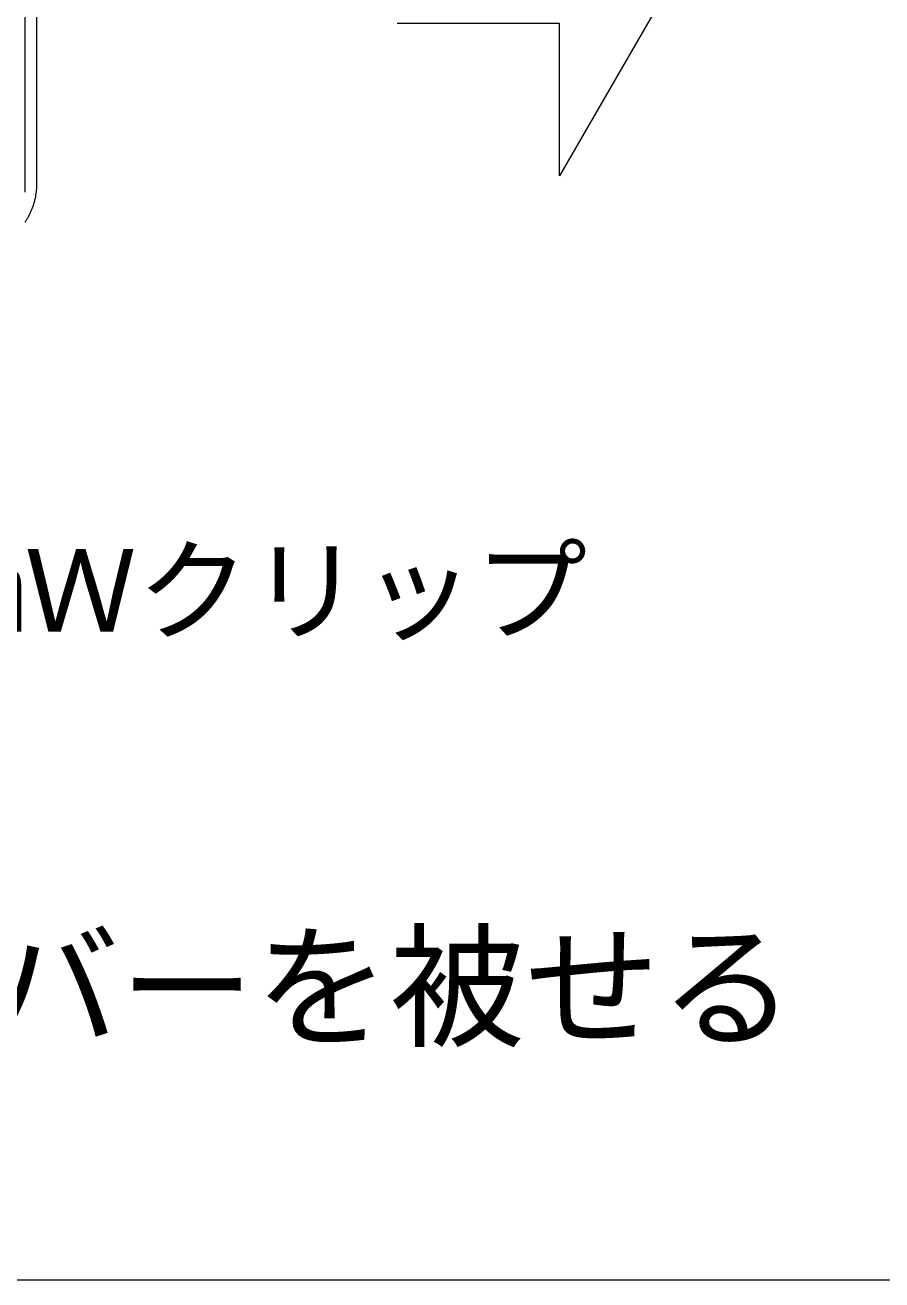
# Model space of a CAD drawing. Units: millimetres on the paper, enlarged 20 times, with parts at other scales. Extents: x -3900 to 3900, y -2693 to 2650.
# Drawn here: x 2340 to 2720, y -284 to 274 of the extents above; entities that cross this region are included whole.
import ezdxf
from ezdxf.enums import TextEntityAlignment as Align

# ---------------------------------------------------------------- set-up
doc = ezdxf.new("R2010")
doc.units = ezdxf.units.MM
doc.header["$LTSCALE"] = 20
for name, color, linetype, lineweight in [('B-2_野縁受け', 3, 'Continuous', 18), ('B-6_文字', 4, 'Continuous', 18), ('F-3_野縁', 3, 'Continuous', 18)]:
    doc.layers.add(name, color=color, linetype=linetype, lineweight=lineweight)
doc.layers.add('B-5_寸法', color=7, linetype='Continuous')
doc.styles.add('ＭＳ ゴシック', font='')
doc.styles.get('ＭＳ ゴシック').set_extended_font_data('MS Gothic')

msp = doc.modelspace()

# ---------------------------------------------------------------- linework, layer by layer
at = {"layer": 'B-2_野縁受け'}
for p, q in [((2339.78, 199.45), (2339.78, 502.12)), ((2344.96, 202.44), (2344.96, 505.11))]:
    msp.add_line(p, q, dxfattribs=at)
for centre, radius, start, end in [((2318.99, 202.57), 25.98, 353.6215, 356.7085), ((2321.13, 202.45), 23.83, 356.7043, 359.9736), ((2313.86, 203.43), 31.18, 342.3399, 345.0729), ((2314.5, 203.26), 30.52, 345.07, 347.8424), ((2315.6, 203.03), 29.39, 347.8394, 350.6821), ((2317.12, 202.78), 27.86, 350.6788, 353.6251), ((2315.91, 202.49), 28.93, 331.22, 334.0933), ((2314.76, 203.04), 30.19, 334.0902, 336.8823), ((2314.01, 203.36), 31.01, 336.8795, 339.6222), ((2313.7, 203.48), 31.35, 339.6194, 342.3426), ((2319.04, 200.64), 25.29, 325.096, 328.2385), ((2317.36, 201.68), 27.27, 328.2347, 331.2234)]:
    msp.add_arc(centre, radius, start, end, dxfattribs=at)
at = {"layer": 'B-6_文字', "color": 7}
msp.add_lwpolyline([(2640.32, 316.11), (2577.21, 206.81), (2577.21, 274.52), (2505.13, 274.52)], dxfattribs=at)
at = {"layer": 'F-3_野縁'}
msp.add_line((40, -284.08), (3807.76, -284.08), dxfattribs=at)

# ---------------------------------------------------------------- texts
at = {"layer": 'B-5_寸法', "style": 'ＭＳ ゴシック'}
msp.add_text('・特殊20mmＷクリップにソエルＷカバーを被せる', height=43.99, dxfattribs=at).set_placement((1362, -188.88), align=Align.BOTTOM_LEFT)
at = {"layer": 'B-6_文字', "style": 'ＭＳ ゴシック'}
msp.add_text('特殊20mmＷクリップ', height=36.66, dxfattribs=at).set_placement((2139.66, -6.95), align=Align.BOTTOM_LEFT)

doc.saveas('drawing.dxf')
